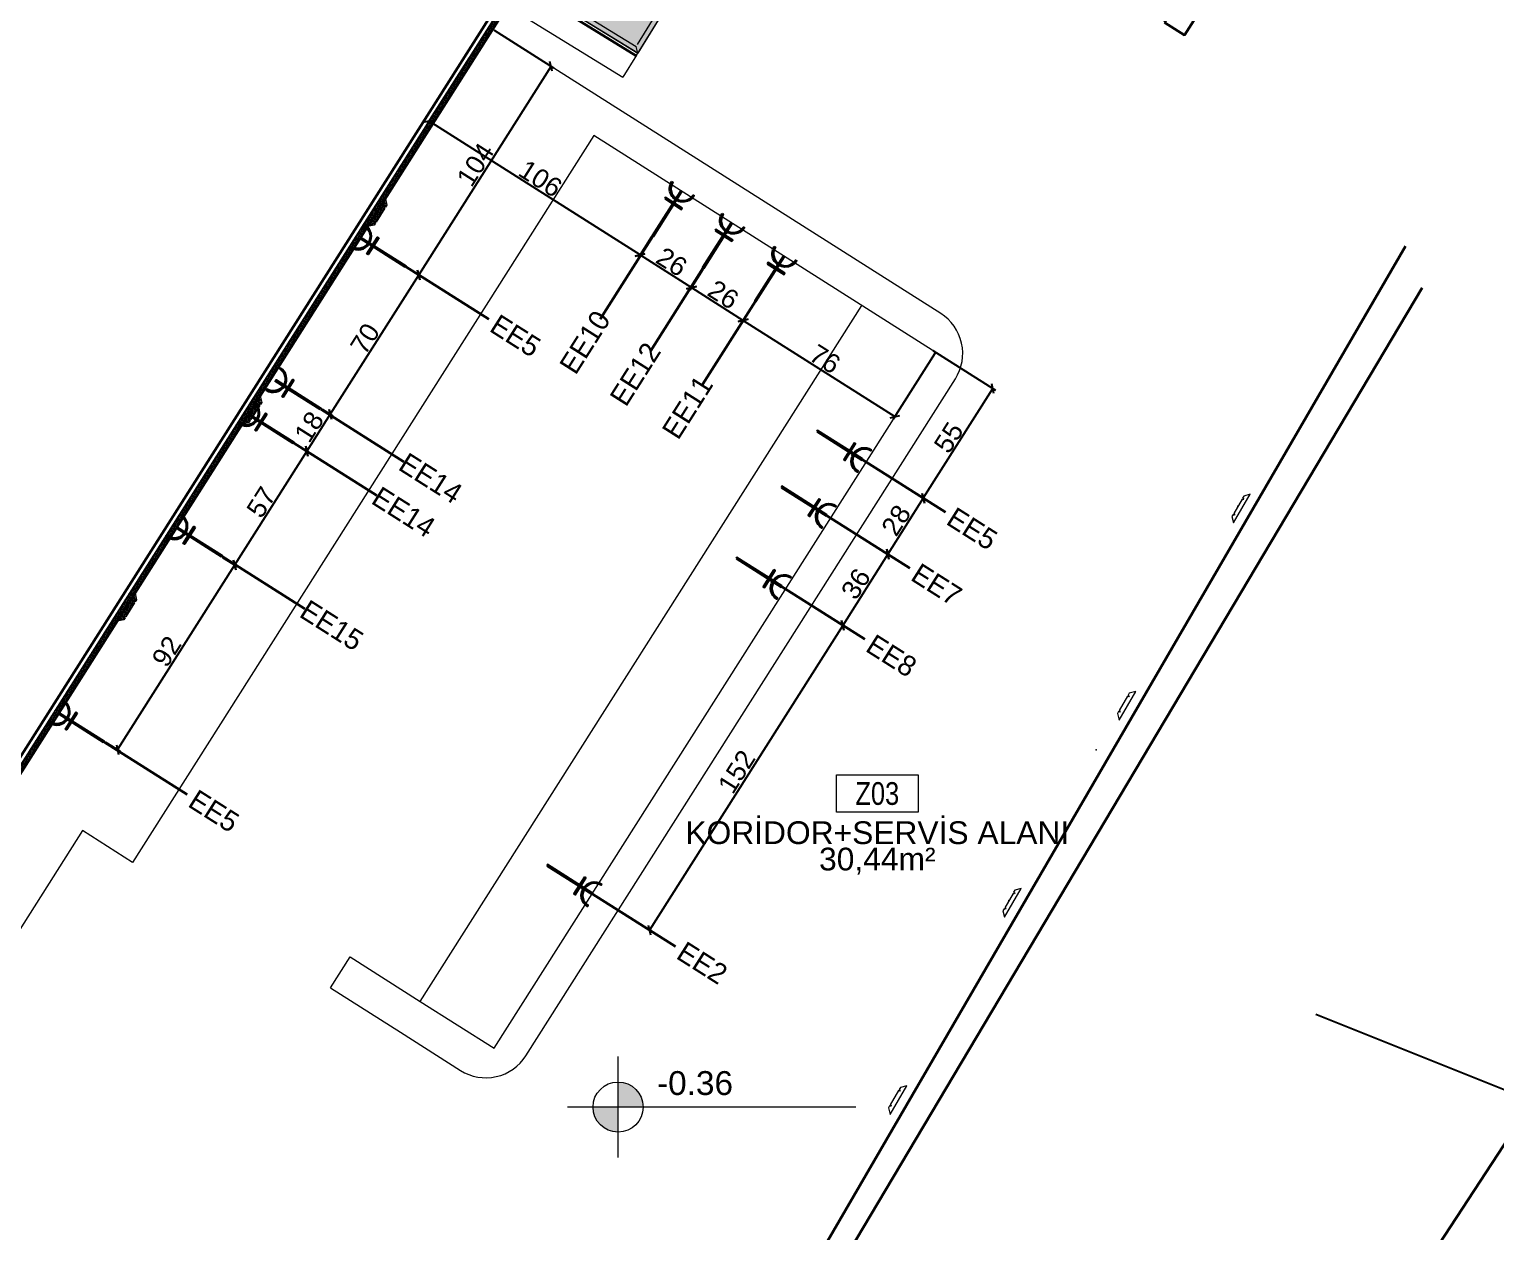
# Model space of a CAD drawing. Header units: centimetres. Extents: x 10243 to 22741, y 2279 to 4414.
# Drawn here: x 17010 to 17629, y 3503 to 4011 of the extents above; entities that cross this region are included whole.
import ezdxf
from ezdxf.enums import TextEntityAlignment as Align

# ---------------------------------------------------------------- set-up
doc = ezdxf.new("R2010")
doc.units = ezdxf.units.CM
doc.header["$MEASUREMENT"] = 0
doc.layers.add('ELEKTRİK', color=10, linetype='Continuous')
for name, color, linetype, lineweight in [('ELK', 1, 'Continuous', 35), ('xxx_Auto_Duvar_Duvar Plan Kesit', 7, 'Continuous', 30), ('xxx_Auto_Kaplama_Ahşap', 34, 'Continuous', 13), ('xxx_Auto_Kaplama_Ahşap Tarama', 16, 'Continuous', 5), ('xxx_Auto_Kaplama_Mermer', 33, 'Continuous', 13), ('xxx_Auto_Merdiven_Merdiven', 163, 'Continuous', 15), ('xxx_Auto_Olcu_Ic', 33, 'Continuous', 15), ('xxx_Auto_Yardimci_Isaret Tag Mekan', 30, 'Continuous', 9), ('xxx_Auto_Yardimci_Kot', 253, 'Continuous', 18)]:
    doc.layers.add(name, color=color, linetype=linetype, lineweight=lineweight)
doc.layers.add('xxx_Auto_Kaplama_Mermer Tarama', color=7, linetype='Continuous', lineweight=5, true_color=0x878787)
doc.layers.add('xxx_Auto_Tefris_Tefris', color=7, linetype='Continuous', lineweight=15, true_color=0x666666)
doc.styles.add('AUTOBAN', font='')
doc.styles.get("Standard").update_dxf_attribs({"font": 'arial.ttf'})
doc.styles.add('TAKSİM', font='GOTHIC.TTF', dxfattribs={"height": 20})
doc.styles.add('text1', font='arial.ttf')
doc.styles.add('text2', font='arial.ttf', dxfattribs={"width": 0.8})
doc.styles.get('AUTOBAN').set_extended_font_data('Helvetica Normal Tr')
doc.dimstyles.new('OLCU50', dxfattribs={"dimtxt": 8, "dimasz": 3, "dimexe": 1.25, "dimexo": 0.625, "dimtad": 1, "dimdec": 0, "dimtxsty": 'Standard', "dimblk": 'OBLIQUE', "dimcen": 2.5, "dimclrd": 256, "dimclre": 251, "dimclrt": 25, "dimadec": 0, "dimazin": 0, "dimtfac": 1, "dimtdec": 0, "dimtmove": 0, "dimatfit": 3, "dimldrblk": 'OBLIQUE', "dimfxl": 1, "dimarcsym": 0})

# ---------------------------------------------------------------- blocks, each defined once
blk = doc.blocks.new('mahal no')
at = {"layer": 'xxx_Auto_Yardimci_Isaret Tag Mekan'}
blk.add_lwpolyline([(49681.81652152423, 27007.28295079108), (49710.61652152429, 27007.28295079108), (49710.61652152429, 26994.08295079196), (49681.81652152423, 26994.08295079196)], close=True, dxfattribs=at)
at = {"layer": 'xxx_Auto_Yardimci_Isaret Tag Mekan', "color": 7, "style": 'text2', "width": 0.8}
blk.add_attdef('10000', text='', height=8.000000000010914, dxfattribs=at).set_placement((49696.21652152426, 27000.68295079151), align=Align.MIDDLE)
at = {"layer": 'xxx_Auto_Yardimci_Isaret Tag Mekan', "color": 7, "style": 'text1'}
for tag, p in [('MAHAL', (49696.21652152426, 26987.88295079194)), ('M²', (49696.21652152426, 26976.92295079195))]:
    blk.add_attdef(tag, text='', height=8.000000000010914, dxfattribs=at).set_placement(p, align=Align.MIDDLE)
blk = doc.blocks.new('kasa')
at = {"layer": 'xxx_Auto_Kaplama_Mermer Tarama'}
h = blk.add_hatch(dxfattribs=at)
h.set_pattern_fill('AR-CONC', color=256, scale=0.5000000000000001)
h.set_pattern_definition([(49.99999999999992, (-66709.71261507901, -23851.31623534793), (3.586300913003768, -0.3137606749129756), [0.3749999999999999, -4.124999999999999]), (355, (-66709.71261507901, -23851.31623534793), (-0.6937566680650001, 3.76096066850006), [0.3, -3.300000000000001]), (100.45144446, (-66709.41375667401, -23851.34238206793), (2.89254423363556, 3.447199954843148), [0.3187009599999996, -3.505710559999998]), (46.18419999999997, (-66709.71261507901, -23850.31623534793), (5.336206653357863, -0.8275964039653829), [0.5624999999999999, -6.187499999999999]), (96.63563548999993, (-66709.26793135401, -23850.38520188293), (4.673309728371143, 4.870593003872753), [0.4780517100000001, -5.258568799999999]), (351.1841639899999, (-66709.71261507901, -23850.31623534793), (4.673309725273866, 4.870593001349952), [0.4500000000000001, -4.950000005000001]), (20.99999999999998, (-66709.21261507901, -23850.56623534793), (2.984535260592309, -2.013094453326695), [0.3750000000000001, -4.125000000000001]), (326, (-66709.21261507901, -23850.56623534793), (1.216576659607909, 3.625750225234266), [0.3, -3.3]), (71.45144473999999, (-66708.96390380901, -23850.73399321793), (4.201111883649856, 1.61265576403177), [0.3187009500000001, -3.505710560000001]), (37.49999999999998, (-66709.71261507901, -23851.31623534793), (0.06079927658645336, 1.664469269156558), [0, -3.260000000000001, 0, -3.350000000000001, 0, -3.312500000000001]), (7.49999999999996, (-66709.71261507901, -23851.31623534793), (1.315347687210743, 1.972058559411802), [0, -1.91, 0, -3.185000000000001, 0, -1.2625]), (327.5, (-66710.82761507902, -23851.31623534793), (2.669112180862045, -0.1127743586718988), [0, -1.25, 0, -3.900000000000001, 0, -5.175000000000001]), (317.5, (-66711.32761507902, -23851.31623534793), (2.915930846711932, 0.5005249116615887), [0, -1.625, 0, -2.589999999999999, 0, -3.674999999999999])])
h.paths.add_polyline_path([(1693.584700141902, 2606.78602373589), (1629.584700114552, 2606.78602373589), (1629.584700114552, 2654.786023718675), (1693.584700141902, 2654.786023718675)])
at = {"layer": 'xxx_Auto_Kaplama_Ahşap'}
for p, q in [((1617.584516535688, 2666.786023742286, 3.953604985099351e-07), (1617.584516535688, 2606.78602374249, 3.953604985099351e-07)), ((1617.584516535688, 2666.786023742286, 6.755824101154178e-07), (1705.584883698, 2666.786023742286, 1.335869695884225e-06)), ((1705.584883698, 2666.786023742286, 1.055647784278742e-06), (1705.584883698, 2606.78602374249, 1.055647784278742e-06)), ((1628.584700126376, 2606.78602374249, -2.735630148924272e-07), (1617.584516535688, 2606.78602374249, 6.65889671305547e-09)), ((1705.584883698, 2606.78602374249, 6.669461824818893e-07), (1694.584700153726, 2606.786023742483, -2.73832744385395))]:
    blk.add_line(p, q, dxfattribs=at)
at = {"layer": 'xxx_Auto_Kaplama_Ahşap', "elevation": 1.151385869044524e-07}
blk.add_lwpolyline([(1695.08470014864, 2606.78602374249), (1695.084700148625, 2656.286023720168), (1628.084700131483, 2656.286023720171), (1628.084700131483, 2606.78602374249)], dxfattribs=at)
at = {"layer": 'xxx_Auto_Kaplama_Mermer'}
for p, q in [((1628.584700126376, 2655.786023725275, 1.127279470405386e-07), (1628.584700126376, 2606.78602374249, 1.151385869044524e-07)), ((1694.584700153726, 2655.786023725275, -2.738327448822772), (1628.584700126376, 2655.786023725275, 3.903916767047835e-07)), ((1629.584700126376, 2654.786023725275, 1.127279470405115e-07), (1629.584700126376, 2606.78602374249, 1.151385869044524e-07)), ((1693.584700153726, 2654.786023725275, -2.738327448822772), (1629.584700126376, 2654.786023725275, 3.903916767047835e-07)), ((1631.58470012639, 2652.786023725275, 1.127279470405115e-07), (1631.584700126376, 2608.78602374249, 1.151385869044524e-07)), ((1691.584700153726, 2652.786023725275, -2.73832744626459), (1631.58470012639, 2652.786023725275, 3.929498586459942e-07)), ((1691.584700153726, 2652.786023725275, -2.738327726486502), (1694.584700153726, 2655.786023725275, -2.738327448822772)), ((1691.584700153726, 2652.786023725275, -2.738327726486502), (1691.584700153726, 2608.78602374249, -2.738327724075861)), ((1693.584700153726, 2654.786023725275, -2.738327726486501), (1693.584700153726, 2606.78602374249, -2.738327724075861)), ((1694.584700153726, 2655.786023725275, -2.73832744626459), (1694.584700153726, 2606.78602374249, -2.73832744385395)), ((1629.584700126376, 2606.78602374249, 1.151385869045066e-07), (1631.584700126376, 2608.78602374249, 1.151385869045066e-07)), ((1693.584700153726, 2606.78602374249, -2.738327724075861), (1691.584700153726, 2608.78602374249, -2.738327724075861)), ((1692.584700153726, 2606.78602374249, -2.738328112777463), (1630.584700126376, 2606.78602374249, -2.735630148924272e-07))]:
    blk.add_line(p, q, dxfattribs=at)
for points, elevation in [([(1631.58470012639, 2652.786023725275), (1629.584700126376, 2654.786023725275), (1628.584700126376, 2655.786023725275)], 3.905392187820804e-07), ([(1628.584700126376, 2606.78602374249), (1629.584700126376, 2606.78602374249)], 1.151385869044524e-07), ([(1694.584700153726, 2606.786023742483), (1693.584700153726, 2606.78602374249)], -2.738327452490177)]:
    blk.add_lwpolyline(points, dxfattribs=dict(at, elevation=elevation))
at = {"layer": 'xxx_Auto_Kaplama_Mermer Tarama'}
blk.add_line((1632.584700126376, 2608.78602374249, 1.151385869045066e-07), (1690.584700153726, 2608.78602374249, -2.738327724075861), dxfattribs=at)
at = {"layer": 'xxx_Auto_Kaplama_Mermer Tarama', "elevation": -2.738328232884872}
blk.add_lwpolyline([(1693.584700153726, 2606.78602374249), (1629.584700126376, 2606.78602374249), (1629.584700126376, 2654.786023725275), (1693.584700153726, 2654.786023725275)], close=True, dxfattribs=at)
blk = doc.blocks.new('merdiven')
at = {"layer": 'xxx_Auto_Merdiven_Merdiven', "lineweight": 30}
for points in [[(140082.1367711524, -309912.4888057847), (140765.6477837246, -308835.0900910523), (142699.3430339365, -310061.8429917246), (141522.7830086539, -311916.4206586952)], [(140145.0470872005, -309999.9967469598), (140796.5186286827, -308973.1009273354), (142561.3321976534, -310092.7138366826), (141459.8726926058, -311828.91271752)], [(140266.1756716236, -309809.0652494796), (141059.9195734572, -310312.6232087074)], [(141522.7830086539, -311916.4206586952), (140082.1367711524, -309912.4888057847)], [(139051.4079225232, -311537.1969909118), (140053.2693677202, -309957.991662042)], [(141493.9156052218, -311961.9235149525), (140053.2693677202, -309957.991662042)], [(139135.8487631438, -311590.7669865743), (140116.1796837684, -310045.4996032172)], [(140229.3951237421, -310117.3244522329), (140909.9235856021, -310549.0575624451)], [(139966.1836959133, -310281.9339569549), (140554.4548855701, -310655.1382600706)], [(140736.4040580526, -310822.571394006), (141086.7045712884, -310270.402788397)], [(141086.7045712885, -310270.4027883972), (141264.0303365917, -310382.8997792884)], [(140799.3143741007, -310910.0793351811), (141171.145411909, -310323.9727840596)], [(140805.6054057055, -310918.8301292986), (141179.5894959711, -310329.3297836259)], [(140868.5157217536, -311006.3380704738), (141264.0303365918, -310382.8997792884)], [(141237.2453387605, -310425.1201995988), (142030.9892405943, -310928.6781588267)], [(139816.1877080581, -310518.3683106926), (140609.9316098919, -311021.9262699205)], [(141087.2493509054, -310661.5545533365), (141880.9932527391, -311165.1125125644)], [(140667.6703255439, -310726.9631090862), (140759.927597747, -310785.4919161828)], [(139666.191720203, -310754.8026644303), (140459.9356220367, -311258.3606236582)], [(139929.5926649775, -312094.3249458022), (140707.5366546205, -310868.0742502635)], [(140937.2533630503, -310897.9889070742), (141730.997264884, -311401.5468663021)], [(140014.0335055981, -312147.8949414648), (140770.4469706686, -310955.5821914386)], [(140022.4775896602, -312153.251941031), (140776.7380022734, -310964.3329855561)], [(139516.1957323479, -310991.237018168), (140309.9396341816, -311494.7949773959)], [(140106.9184302808, -312206.8219366935), (140839.6483183216, -311051.8409267312)], [(140787.2573751951, -311134.4232608119), (140992.730087372, -311264.776916924)], [(139366.1997444928, -311227.6713719057), (140159.9436463265, -311731.2293311335)], [(141105.9455273458, -311336.6017659396), (141581.0012770288, -311637.9812200398)], [(140637.26138734, -311370.8576145496), (141431.0052891737, -311874.4155737774)], [(139216.2037566376, -311464.1057256433), (140009.9476584714, -311967.6636848712)], [(139135.8487631438, -311590.7669865743), (139051.4079225232, -311537.1969909118)], [(140487.2653994849, -311607.2919682872), (141281.0093013186, -312110.8499275151)], [(140337.2694116298, -311843.7263220249), (141131.0133134635, -312347.2842812528)], [(141431.0052891737, -311874.4155737774), (140900.6623321145, -312710.3798959214)], [(141493.9156052218, -311961.9235149525), (140985.1031727351, -312763.9498915839), (140900.6623321145, -312710.3798959215)], [(140187.2734237746, -312080.1606757626), (140981.0173256083, -312583.7186349905)], [(140014.0335055981, -312147.8949414648), (139929.5926649775, -312094.3249458022)], [(140022.4775896602, -312153.251941031), (140106.9184302808, -312206.8219366935)]]:
    blk.add_lwpolyline(points, dxfattribs=at)
at = {"layer": 'xxx_Auto_Merdiven_Merdiven'}
for points in [[(140266.1756716236, -309809.0652494796), (140796.5186286828, -308973.1009273355)], [(139613.0757075545, -311715.8847052573), (140928.21910107, -309642.8620680214)], [(140928.21910107, -309642.8620680214), (141899.2887682069, -310258.9170181407)], [(140683.1366162007, -312175.9026136756), (141899.2887682069, -310258.9170181407)], [(139644.9028613007, -311489.5507976807), (139533.3872410977, -311665.3296566449)], [(139804.2797942144, -311590.6608949054), (139692.7641740113, -311766.4397538697)], [(140583.378523209, -312332.1148187758), (140527.5639307994, -312077.2059637973), (140682.6690665799, -312175.6059961742)], [(140583.378523209, -312332.1148187758), (140837.7742023604, -312274.0060285511), (140682.6690665799, -312175.6059961742)]]:
    blk.add_lwpolyline(points, dxfattribs=at)
at = {"layer": 'xxx_Auto_Merdiven_Merdiven', "char_height": 80, "width": 246.8544736152035, "attachment_point": 1, "rotation": 325.9365396626842, "style": 'AUTOBAN'}
for s, insert in [('8', (140439.6446283304, -309677.6237712554)), ('7', (140289.6486404752, -309914.0581249931)), ('6', (140139.6526526202, -310150.4924787308)), ('5', (139989.656664765, -310386.9268324685)), ('4', (139839.6606769099, -310623.3611862062)), ('3', (139689.6646890547, -310859.7955399439)), ('9', (141842.4512320103, -310888.7520619611)), ('2', (139539.6687011996, -311096.2298936815)), ('10', (141692.4552441552, -311125.1864156988)), ('1', (139389.6727133445, -311332.6642474192)), ('11', (141542.4592563001, -311361.6207694365)), ('12', (141392.463268445, -311598.0551231742)), ('13', (141242.4672805899, -311834.4894769119)), ('14', (141092.4712927347, -312070.9238306496)), ('15', (140942.4753048796, -312307.3581843873)), ('16', (140792.4793170245, -312543.792538125))]:
    blk.add_mtext(s, dxfattribs=dict(at, insert=insert))
blk = doc.blocks.new('çıta')
at = {"layer": 'xxx_Auto_Kaplama_Ahşap'}
blk.add_lwpolyline([(2452.114248483109, 1964.117174219278), (2466.114236606909, 1964.117174219278), (2464.114170064704, 1962.117181075111), (2463.11417349262, 1962.117181075111), (2463.114173492619, 1962.617179361153), (2462.614248604617, 1962.617179361153), (2462.614248604616, 1962.117181075111), (2455.614272600031, 1962.117181075111), (2455.614272600031, 1962.617179361153), (2455.114302853894, 1962.617225208438), (2455.114302853894, 1962.117181075111), (2454.11430628181, 1962.117181075111), (2452.114248483109, 1964.117174219278)], dxfattribs=at)
blk = doc.blocks.new('A$C50025146')
at = {"layer": 'ELEKTRİK'}
for points in [[(16.0258407970905, 9.846670621633166), (16.5885051934838, 9.846670621633166), (16.5885051934838, 1.406704675742731), (16.0258407970905, 1.406704675742731)], [(6.940050297998823e-05, 5.345355450490388), (6.940050297998823e-05, 5.908019846885509), (22.50664525620232, 5.908019846885509), (22.50664525620232, 5.345355450490388)]]:
    blk.add_hatch(color=256, dxfattribs=at).paths.add_polyline_path(points)
h = blk.add_hatch(color=256, dxfattribs=at)
edge = h.paths.add_edge_path()
edge.add_line((23.70435837441619, 11.25333161261187), (23.70435837441619, 10.69066721622039))
edge.add_ellipse((23.70435837441619, 5.626687648689767), major_axis=(3.580774291992597, -3.580774291992606), ratio=0.9999999999999413, start_angle=134.9999999999983, end_angle=314.9999999999983)
edge.add_line((23.70435837441619, 0.5627080811555061), (23.70435837441619, 4.368476402305532e-05))
edge.add_ellipse((23.70435837441619, 5.626687648689767), major_axis=(3.978638102213783, 3.978638102213774), ratio=0.9999999999999128, start_angle=45.0000000000025, end_angle=225.0000000000025, ccw=False)
for points, elevation in [([(16.0258407970905, 1.406704675742731), (16.0258407970905, 9.846670621633166), (16.5885051934838, 9.846670621633166), (16.5885051934838, 1.406704675742731)], 4.791194770819646e-08), ([(6.940050297998823e-05, 5.908019846885509), (22.50664525620232, 5.908019846885509), (22.50664525620232, 5.345355450490388), (6.940050297998823e-05, 5.345355450490388)], 4.794507297291503e-08)]:
    blk.add_lwpolyline(points, close=True, dxfattribs=dict(at, elevation=elevation))
at = {"layer": 'ELEKTRİK', "elevation": 4.798666618537076e-08}
blk.add_lwpolyline([(23.70435837441437, 4.368476402305532e-05), (23.70435837441619, 0.5627080811555061, -0.9999999999999944), (23.70435837441619, 10.69066721622039), (23.70435837441619, 11.25333161261187, 0.9999999999999944)], format="xyb", close=True, dxfattribs=at)
blk = doc.blocks.new('_Oblique')
at = {"color": 0, "linetype": 'ByBlock', "lineweight": -2}
blk.add_line((-0.5, -0.5), (0.5, 0.5), dxfattribs=at)
blk = doc.blocks.new('*D94')
at = {"color": 251, "lineweight": -2, "transparency": 16777216}
for p, q in [((17206.21132295917, 4010.542801483246), (17231.32835754721, 3994.608592585461)), ((17150.32006606014, 3922.441619823886), (17175.43710064817, 3906.507410926101))]:
    blk.add_line(p, q, dxfattribs=at)
at = {"lineweight": -2, "transparency": 16777216}
blk.add_line((17230.27284221287, 3995.278209923179), (17174.38158531383, 3907.177028263819), dxfattribs=at)
at = {"layer": 'Defpoints', "color": 0, "transparency": 16777216}
for p in [(17205.683565292, 4010.877610152105), (17149.79230839297, 3922.776428492745), (17174.38158531383, 3907.177028263819)]:
    blk.add_point(p, dxfattribs=at)
at = {"lineweight": -2, "transparency": 16777216, "xscale": 3, "yscale": 3, "zscale": 3}
for p, rotation in [((17230.27284221287, 3995.278209923179), 57.60901977739024), ((17174.38158531383, 3907.177028263819), 237.6090197773902)]:
    blk.add_blockref('_Oblique', p, dxfattribs=dict(at, rotation=rotation))
at = {"color": 25, "transparency": 16777216, "insert": (17198.350383342, 3953.750514320751), "char_height": 8, "attachment_point": 5, "rotation": 57.6090197773902}
blk.add_mtext('104', dxfattribs=at)
blk = doc.blocks.new('*D95')
at = {"color": 251, "lineweight": -2, "transparency": 16777216}
for p, q in [((17150.32006606014, 3922.441619823884), (17175.43710064817, 3906.507410926109)), ((17133.66317723161, 3850.440605749509), (17138.08770290997, 3847.633693325774))]:
    blk.add_line(p, q, dxfattribs=at)
at = {"lineweight": -2, "transparency": 16777216}
blk.add_line((17174.38158531383, 3907.177028263825), (17137.03218757563, 3848.303310663491), dxfattribs=at)
at = {"layer": 'Defpoints', "color": 0, "transparency": 16777216}
for p in [(17149.79230839297, 3922.776428492743), (17133.13541956445, 3850.775414418367), (17137.03218757563, 3848.303310663491)]:
    blk.add_point(p, dxfattribs=at)
at = {"lineweight": -2, "transparency": 16777216, "xscale": 3, "yscale": 3, "zscale": 3}
for p, rotation in [((17174.38158531383, 3907.177028263825), 57.60901977739584), ((17137.03218757563, 3848.303310663491), 237.6090197773958)]:
    blk.add_blockref('_Oblique', p, dxfattribs=dict(at, rotation=rotation))
at = {"color": 25, "transparency": 16777216, "insert": (17151.73005602338, 3880.263064690909), "char_height": 8, "attachment_point": 5, "rotation": 57.60901977739582}
blk.add_mtext('70', dxfattribs=at)
blk = doc.blocks.new('*D96')
at = {"lineweight": -2, "transparency": 16777216}
blk.add_line((17137.03218757563, 3848.303310663487), (17127.15231944068, 3832.729711041266), dxfattribs=at)
at = {"color": 251, "lineweight": -2, "transparency": 16777216}
for p, q in [((17133.66317723161, 3850.440605749507), (17138.08770290997, 3847.63369332577)), ((17122.09562893784, 3835.93766787714), (17128.20783477502, 3832.060093703549))]:
    blk.add_line(p, q, dxfattribs=at)
at = {"layer": 'Defpoints', "color": 0, "transparency": 16777216}
for p in [(17133.13541956444, 3850.775414418365), (17121.56787127067, 3836.272476545998), (17127.15231944068, 3832.729711041266)]:
    blk.add_point(p, dxfattribs=at)
at = {"lineweight": -2, "transparency": 16777216, "xscale": 3, "yscale": 3, "zscale": 3}
for p, rotation in [((17137.03218757563, 3848.303310663487), 57.60901977739584), ((17127.15231944068, 3832.729711041266), 237.6090197773958)]:
    blk.add_blockref('_Oblique', p, dxfattribs=dict(at, rotation=rotation))
at = {"color": 25, "transparency": 16777216, "insert": (17128.11542308681, 3843.039406079629), "char_height": 8, "attachment_point": 5, "rotation": 57.60901977739582}
blk.add_mtext('18', dxfattribs=at)
blk = doc.blocks.new('*D97')
at = {"color": 251, "lineweight": -2, "transparency": 16777216}
for p, q in [((17122.09562893784, 3835.937667877141), (17128.20783477501, 3832.060093703556)), ((17091.58386161015, 3787.842085604423), (17097.69606915964, 3783.964510344542))]:
    blk.add_line(p, q, dxfattribs=at)
at = {"lineweight": -2, "transparency": 16777216}
blk.add_line((17127.15231944067, 3832.729711041274), (17096.6405538253, 3784.63412768226), dxfattribs=at)
at = {"layer": 'Defpoints', "color": 0, "transparency": 16777216}
for p in [(17121.56787127067, 3836.272476546), (17091.05610394298, 3788.176894273282), (17096.6405538253, 3784.63412768226)]:
    blk.add_point(p, dxfattribs=at)
at = {"lineweight": -2, "transparency": 16777216, "xscale": 3, "yscale": 3, "zscale": 3}
for p, rotation in [((17127.15231944067, 3832.729711041274), 57.60901977739584), ((17096.6405538253, 3784.63412768226), 237.6090197773958)]:
    blk.add_blockref('_Oblique', p, dxfattribs=dict(at, rotation=rotation))
at = {"color": 25, "transparency": 16777216, "insert": (17107.93343015053, 3811.196044703013), "char_height": 8, "attachment_point": 5, "rotation": 57.60901977739582}
blk.add_mtext('57', dxfattribs=at)
blk = doc.blocks.new('*D98')
at = {"lineweight": -2, "transparency": 16777216}
blk.add_line((17096.64055382529, 3784.634127682265), (17047.19393942054, 3706.691612165317), dxfattribs=at)
at = {"color": 251, "lineweight": -2, "transparency": 16777216}
for p, q in [((17091.58386161015, 3787.842085604423), (17097.69606915964, 3783.964510344547)), ((17042.13452387477, 3709.901297764321), (17048.24945475488, 3706.021994827599))]:
    blk.add_line(p, q, dxfattribs=at)
at = {"layer": 'Defpoints', "color": 0, "transparency": 16777216}
for p in [(17091.05610394298, 3788.176894273282), (17041.6067662076, 3710.23610643318), (17047.19393942054, 3706.691612165317)]:
    blk.add_point(p, dxfattribs=at)
at = {"lineweight": -2, "transparency": 16777216, "xscale": 3, "yscale": 3, "zscale": 3}
for p, rotation in [((17096.64055382529, 3784.634127682265), 57.60901977739584), ((17047.19393942054, 3706.691612165317), 237.6090197773958)]:
    blk.add_blockref('_Oblique', p, dxfattribs=dict(at, rotation=rotation))
at = {"color": 25, "transparency": 16777216, "insert": (17067.94041620157, 3748.185765151042), "char_height": 8, "attachment_point": 5, "rotation": 57.60901977739582}
blk.add_mtext('92', dxfattribs=at)
blk = doc.blocks.new('*D99')
at = {"color": 251, "lineweight": -2, "transparency": 16777216}
for p, q in [((17195.62384166422, 3998.755621664207), (17178.06594718752, 3971.07961216975)), ((17284.73969785477, 3942.219768852492), (17267.18180337807, 3914.543759358035))]:
    blk.add_line(p, q, dxfattribs=at)
at = {"lineweight": -2, "transparency": 16777216}
blk.add_line((17267.85142821454, 3915.599269935143), (17178.73557202399, 3972.135122746858), dxfattribs=at)
at = {"layer": 'Defpoints', "color": 0, "transparency": 16777216}
for p in [(17195.95865408245, 3999.28337695276), (17178.73557202399, 3972.135122746858), (17285.074510273, 3942.747524141045)]:
    blk.add_point(p, dxfattribs=at)
at = {"lineweight": -2, "transparency": 16777216, "xscale": 3, "yscale": 3, "zscale": 3}
for p, rotation in [((17178.73557202399, 3972.135122746858), 147.6086127270873), ((17267.85142821454, 3915.599269935143), 327.6086127270872)]:
    blk.add_blockref('_Oblique', p, dxfattribs=dict(at, rotation=rotation))
at = {"color": 25, "transparency": 16777216, "insert": (17225.81642359932, 3947.844008838671), "char_height": 8, "attachment_point": 5, "rotation": 327.60861272708723}
blk.add_mtext('106', dxfattribs=at)
blk = doc.blocks.new('*D100')
at = {"color": 251, "lineweight": -2, "transparency": 16777216}
for p, q in [((17272.68292614506, 3923.215027005038), (17267.18180140986, 3914.543760606685)), ((17294.42060486793, 3909.424708992643), (17288.91936740591, 3900.753264906229))]:
    blk.add_line(p, q, dxfattribs=at)
at = {"lineweight": -2, "transparency": 16777216}
blk.add_line((17267.85142624633, 3915.599271183793), (17289.58899224238, 3901.808775483336), dxfattribs=at)
at = {"layer": 'Defpoints', "color": 0, "transparency": 16777216}
for p in [(17273.0177385633, 3923.742782293591), (17294.75541728616, 3909.952464281196), (17289.58899224238, 3901.808775483336)]:
    blk.add_point(p, dxfattribs=at)
at = {"lineweight": -2, "transparency": 16777216, "xscale": 3, "yscale": 3, "zscale": 3}
for p, rotation in [((17267.85142624633, 3915.599271183793), 147.6086127270814), ((17289.58899224238, 3901.808775483336), 327.6086127270814)]:
    blk.add_blockref('_Oblique', p, dxfattribs=dict(at, rotation=rotation))
at = {"color": 25, "transparency": 16777216, "insert": (17281.24313272441, 3912.680835831236), "char_height": 8, "attachment_point": 5, "rotation": 327.6086127270814}
blk.add_mtext('26', dxfattribs=at)
blk = doc.blocks.new('*D101')
at = {"color": 251, "lineweight": -2, "transparency": 16777216}
for p, q in [((17294.42060486793, 3909.424708992643), (17288.91936740591, 3900.753264906229)), ((17316.23099550733, 3895.588271236522), (17310.72964110666, 3886.916642823035))]:
    blk.add_line(p, q, dxfattribs=at)
at = {"lineweight": -2, "transparency": 16777216}
blk.add_line((17289.58899224238, 3901.808775483336), (17311.39926594313, 3887.972153400142), dxfattribs=at)
at = {"layer": 'Defpoints', "color": 0, "transparency": 16777216}
for p in [(17294.75541728616, 3909.952464281196), (17316.56580792556, 3896.116026525075), (17311.39926594313, 3887.972153400142)]:
    blk.add_point(p, dxfattribs=at)
at = {"lineweight": -2, "transparency": 16777216, "xscale": 3, "yscale": 3, "zscale": 3}
for p, rotation in [((17289.58899224238, 3901.808775483336), 147.6086127270814), ((17311.39926594313, 3887.972153400142), 327.6086127270814)]:
    blk.add_blockref('_Oblique', p, dxfattribs=dict(at, rotation=rotation))
at = {"color": 25, "transparency": 16777216, "insert": (17303.01705257281, 3898.867276939409), "char_height": 8, "attachment_point": 5, "rotation": 327.6086127270814}
blk.add_mtext('26', dxfattribs=at)
blk = doc.blocks.new('*D102')
at = {"color": 251, "lineweight": -2, "transparency": 16777216}
for p, q in [((17316.23099550733, 3895.588271236522), (17310.72964110667, 3886.916642823044)), ((17392.36962507932, 3873.939691786397), (17374.81116110303, 3846.262784605941))]:
    blk.add_line(p, q, dxfattribs=at)
at = {"lineweight": -2, "transparency": 16777216}
blk.add_line((17311.39926594314, 3887.972153400149), (17375.4807859395, 3847.318295183047), dxfattribs=at)
at = {"layer": 'Defpoints', "color": 0, "transparency": 16777216}
for p in [(17316.56580792556, 3896.116026525075), (17392.70443749756, 3874.46744707495), (17375.4807859395, 3847.318295183047)]:
    blk.add_point(p, dxfattribs=at)
at = {"lineweight": -2, "transparency": 16777216, "xscale": 3, "yscale": 3, "zscale": 3}
for p, rotation in [((17311.39926594314, 3887.972153400149), 147.6086127270814), ((17375.4807859395, 3847.318295183047), 327.6086127270814)]:
    blk.add_blockref('_Oblique', p, dxfattribs=dict(at, rotation=rotation))
at = {"color": 25, "transparency": 16777216, "insert": (17345.96294942137, 3871.622036789269), "char_height": 8, "attachment_point": 5, "rotation": 327.6086127270814}
blk.add_mtext('76', dxfattribs=at)
blk = doc.blocks.new('*D103')
at = {"color": 251, "lineweight": -2, "transparency": 16777216}
for p, q in [((17391.54297783173, 3875.204273292917), (17417.91546068299, 3858.473656320619)), ((17362.16686302262, 3828.898683647135), (17388.53934587388, 3812.168066674838))]:
    blk.add_line(p, q, dxfattribs=at)
at = {"lineweight": -2, "transparency": 16777216}
blk.add_line((17387.48382969927, 3812.83768268805), (17416.85994450839, 3859.143272333831), dxfattribs=at)
at = {"layer": 'Defpoints', "color": 0, "transparency": 16777216}
for p in [(17391.01521974443, 3875.539081299522), (17416.85994450839, 3859.143272333831), (17361.63910493532, 3829.23349165374)]:
    blk.add_point(p, dxfattribs=at)
at = {"lineweight": -2, "transparency": 16777216, "xscale": 3, "yscale": 3, "zscale": 3}
for p, rotation in [((17416.85994450839, 3859.143272333831), 57.60909167454366), ((17387.48382969927, 3812.83768268805), 237.6090916745437)]:
    blk.add_blockref('_Oblique', p, dxfattribs=dict(at, rotation=rotation))
at = {"color": 25, "transparency": 16777216, "insert": (17398.20887746655, 3838.504597879238), "char_height": 8, "attachment_point": 5, "rotation": 57.60909167454366}
blk.add_mtext('55', dxfattribs=at)
blk = doc.blocks.new('*D104')
at = {"color": 251, "lineweight": -2, "transparency": 16777216}
for p, q in [((17362.16686302262, 3828.898683647137), (17388.53934587388, 3812.168066674837)), ((17347.17937483218, 3805.274337855424), (17373.55205761199, 3788.543594049107))]:
    blk.add_line(p, q, dxfattribs=at)
at = {"lineweight": -2, "transparency": 16777216}
blk.add_line((17387.48382969928, 3812.837682688049), (17372.49654143739, 3789.213210062319), dxfattribs=at)
at = {"layer": 'Defpoints', "color": 0, "transparency": 16777216}
for p in [(17361.63910493532, 3829.233491653742), (17346.65161674488, 3805.609145862029), (17372.49654143739, 3789.213210062319)]:
    blk.add_point(p, dxfattribs=at)
at = {"lineweight": -2, "transparency": 16777216, "xscale": 3, "yscale": 3, "zscale": 3}
for p, rotation in [((17387.48382969928, 3812.837682688049), 57.60909167454398), ((17372.49654143739, 3789.213210062319), 237.609091674544)]:
    blk.add_blockref('_Oblique', p, dxfattribs=dict(at, rotation=rotation))
at = {"color": 25, "transparency": 16777216, "insert": (17376.01335198115, 3803.548336612137), "char_height": 8, "attachment_point": 5, "rotation": 57.60909167454397}
blk.add_mtext('28', dxfattribs=at)
blk = doc.blocks.new('*D105')
at = {"color": 251, "lineweight": -2, "transparency": 16777216}
for p, q in [((17347.17937483218, 3805.274337855424), (17373.55205761199, 3788.543594049112)), ((17329.81868466751, 3774.175748978302), (17354.50279568266, 3758.516229583585))]:
    blk.add_line(p, q, dxfattribs=at)
at = {"lineweight": -2, "transparency": 16777216}
blk.add_line((17372.49654143738, 3789.213210062323), (17353.44727950806, 3759.185845596797), dxfattribs=at)
at = {"layer": 'Defpoints', "color": 0, "transparency": 16777216}
for p in [(17346.65161674488, 3805.609145862029), (17329.29092658021, 3774.510556984907), (17353.44727950806, 3759.185845596797)]:
    blk.add_point(p, dxfattribs=at)
at = {"lineweight": -2, "transparency": 16777216, "xscale": 3, "yscale": 3, "zscale": 3}
for p, rotation in [((17372.49654143738, 3789.213210062323), 57.60909167454398), ((17353.44727950806, 3759.185845596797), 237.609091674544)]:
    blk.add_blockref('_Oblique', p, dxfattribs=dict(at, rotation=rotation))
at = {"color": 25, "transparency": 16777216, "insert": (17358.99277289389, 3776.723879711289), "char_height": 8, "attachment_point": 5, "rotation": 57.60909167454397}
blk.add_mtext('36', dxfattribs=at)
blk = doc.blocks.new('*D106')
at = {"color": 251, "lineweight": -2, "transparency": 16777216}
for p, q in [((17329.81868466751, 3774.175748978302), (17354.50279568265, 3758.516229583589)), ((17249.19349100799, 3644.852788355502), (17272.867326575, 3629.834184404912))]:
    blk.add_line(p, q, dxfattribs=at)
at = {"lineweight": -2, "transparency": 16777216}
blk.add_line((17353.44727950805, 3759.1858455968), (17271.8118104004, 3630.503800418123), dxfattribs=at)
at = {"layer": 'Defpoints', "color": 0, "transparency": 16777216}
for p in [(17329.29092658021, 3774.510556984907), (17248.66573292069, 3645.187596362108), (17271.8118104004, 3630.503800418123)]:
    blk.add_point(p, dxfattribs=at)
at = {"lineweight": -2, "transparency": 16777216, "xscale": 3, "yscale": 3, "zscale": 3}
for p, rotation in [((17353.44727950805, 3759.1858455968), 57.60909167454398), ((17271.8118104004, 3630.503800418123), 237.609091674544)]:
    blk.add_blockref('_Oblique', p, dxfattribs=dict(at, rotation=rotation))
at = {"color": 25, "transparency": 16777216, "insert": (17308.65271136705, 3697.367713244415), "char_height": 8, "attachment_point": 5, "rotation": 57.60909167454397}
blk.add_mtext('152', dxfattribs=at)

msp = doc.modelspace()

# ---------------------------------------------------------------- hatches: boundary and pattern name
at = {"layer": 'xxx_Auto_Kaplama_Ahşap Tarama', "ltscale": 5}
h = msp.add_hatch(dxfattribs=at)
h.set_pattern_fill('ANSI37', color=256, scale=5, angle=327.609091674202)
h.set_pattern_definition([(12.60909167420202, (22996.515443009, -4893.412651343863), (-0.136436310486954, 0.6099263342246402), []), (102.609091674202, (22996.515443009, -4893.412651343863), (-0.6099263342246402, -0.136436310486954), [])])
h.paths.add_polyline_path([(16886.84073018477, 3512.029588746383), (17263.56206745138, 4105.855687514128), (17266.3303301015, 4106.474881352974), (16888.53375629638, 3510.955538511612)])
at = {"layer": 'xxx_Auto_Kaplama_Ahşap Tarama', "linetype": 'Continuous'}
h = msp.add_hatch(dxfattribs=at)
h.set_pattern_fill('ANSI37', color=256, scale=0.2, angle=-32.39090832579797)
h.set_pattern_definition([(12.60909167420202, (16901.08219643836, -14754.5669355815), (-0.1386192914547454, 0.6196851555722344), []), (102.6090916742019, (16901.08219643836, -14754.5669355815), (-0.6196851555722344, -0.1386192914547454), [])])
h.paths.add_polyline_path([(17160.32267596297, 3939.378082526432), (17160.94007120537, 3936.617860956575), (17160.40436462351, 3935.773456753513), (17159.98216252197, 3936.041310044447), (17159.71431797118, 3935.61912171952), (17160.13668603066, 3935.351675246035), (17156.39165632489, 3929.437292046704), (17155.96451511659, 3929.708259264296), (17155.69669312333, 3929.286076053976), (17156.11890396137, 3929.018236534398), (17155.58322492222, 3928.173814858324), (17152.82302349178, 3927.556329584467)])
h = msp.add_hatch(dxfattribs=at)
h.set_pattern_fill('ANSI37', color=256, scale=0.2, angle=-32.39090832579797)
h.set_pattern_definition([(12.60909167420202, (16848.22518659789, -14837.88699278497), (-0.1386192914547454, 0.6196851555722344), []), (102.6090916742019, (16848.22518659789, -14837.88699278497), (-0.6196851555722344, -0.1386192914547454), [])])
h.paths.add_polyline_path([(17107.4656661225, 3856.058025322963), (17108.08306136491, 3853.297803753107), (17107.54735478304, 3852.453399550041), (17107.1251526815, 3852.721252840979), (17106.85730813071, 3852.299064516056), (17107.27967619019, 3852.031618042566), (17103.53464648442, 3846.117234843236), (17103.10750527612, 3846.388202060828), (17102.83968328286, 3845.966018850507), (17103.2618941209, 3845.698179330931), (17102.72621508176, 3844.853757654858), (17099.96601365132, 3844.236272380996)])
h = msp.add_hatch(dxfattribs=at)
h.set_pattern_fill('ANSI37', color=256, scale=0.2, angle=-32.39090832579797)
h.set_pattern_definition([(12.60909167420202, (16795.36509135243, -14921.20584619273), (-0.1386192914547454, 0.6196851555722344), []), (102.6090916742019, (16795.36509135243, -14921.20584619273), (-0.6196851555722344, -0.1386192914547454), [])])
h.paths.add_polyline_path([(17054.60557087704, 3772.739171915205), (17055.22296611945, 3769.978950345349), (17054.68725953758, 3769.134546142285), (17054.26505743604, 3769.402399433221), (17053.99721288525, 3768.980211108296), (17054.41958094473, 3768.71276463481), (17050.67455123896, 3762.798381435478), (17050.24741003066, 3763.069348653072), (17049.9795880374, 3762.647165442751), (17050.40179887544, 3762.379325923174), (17049.8661198363, 3761.5349042471), (17047.10591840586, 3760.917418973241)])
at = {"layer": 'xxx_Auto_Yardimci_Kot'}
h = msp.add_hatch(color=256, dxfattribs=at)
h.dxf.hatch_style = 1
h.paths.add_polyline_path([(17258.55612105268, 3566.317123340022), (17258.55612105268, 3555.750312324221), (17269.12293206849, 3555.75031232422, 0.414213562373095)])
h.paths.add_polyline_path([(17258.55612105268, 3555.750312324221), (17247.98931003688, 3555.750312324221, 0.414213562373095), (17258.55612105268, 3545.183501308421)])

# ---------------------------------------------------------------- linework, layer by layer
msp.add_line((17553.23616369388, 3594.96073234424), (18245.34976560949, 3318.314046694333))
at = {"layer": 'ELK', "color": 1}
for p, q in [((17250.95607830843, 3888.442455425211), (17273.2552978364, 3923.592072647218)), ((17203.94666746244, 3888.420437255098), (17168.79705024044, 3910.719656783058)), ((17272.2186384851, 3874.953556705561), (17294.51785801307, 3910.103173927568)), ((17294.2665883976, 3860.966409303068), (17316.56580792556, 3896.116026525075)), ((17168.13432714007, 3828.238635617311), (17132.98470991807, 3850.537855145271)), ((17156.71748849268, 3813.97325701804), (17121.56787127067, 3836.272476546001)), ((17396.78872215733, 3806.934272125781), (17361.63910493532, 3829.233491653741)), ((17381.80123396689, 3783.309926334069), (17346.65161674488, 3805.609145862029)), ((17126.35643081136, 3766.115234018414), (17091.20681358936, 3788.414453546375)), ((17362.7517269898, 3753.282737370199), (17327.60210976779, 3775.58195689816)), ((17076.60567378323, 3687.699327632123), (17041.45605656123, 3709.998547160083)), ((17282.80399111745, 3623.529991699625), (17247.65437389544, 3645.829211227586))]:
    msp.add_line(p, q, dxfattribs=at)
at = {"layer": 'xxx_Auto_Duvar_Duvar Plan Kesit', "lineweight": 30}
for points in [[(16869.65528971916, 3488.67411549342), (17456.46102220669, 4413.639083651556)], [(17340.9590293304, 3488.67411549342), (17591.03956797824, 3919.350951507057)], [(17352.49779231749, 3488.67411549342), (17598.14053133311, 3901.708383577518)], [(17683.59200996967, 2490.178229201919), (17503.59200996967, 2490.178229201919), (17503.59200996967, 2690.178229201919), (17281.59200996967, 2690.178229201919), (17281.59200996967, 2488.178229201919), (17092.04035067385, 2488.178229201919), (17092.04035067385, 2713.391380175921), (17644.91470534247, 3558.315643124637)]]:
    msp.add_lwpolyline(points, dxfattribs=at)
at = {"layer": 'xxx_Auto_Kaplama_Ahşap'}
msp.add_lwpolyline([(16886.84073018477, 3512.029588746383), (17263.56206745138, 4105.855687514128), (17266.3303301015, 4106.474881352974), (16888.53375629638, 3510.955538511612)], close=True, dxfattribs=at)
for points in [[(16886.84073018477, 3512.029588746383), (17210.42150949363, 4022.080764430398)], [(16888.52954699718, 3510.958188833131), (17213.18166217841, 4022.698221417825)]]:
    msp.add_lwpolyline(points, dxfattribs=at)
at = {"layer": 'xxx_Auto_Kaplama_Ahşap', "linetype": 'Continuous'}
for points, elevation in [([(17160.32267596297, 3939.378082526432), (17160.94007120537, 3936.617860956575), (17160.40436462351, 3935.773456753513), (17159.98216252197, 3936.041310044447), (17159.71431797118, 3935.61912171952), (17160.13668603066, 3935.351675246035), (17156.39165632489, 3929.437292046704), (17155.96451511659, 3929.708259264296), (17155.69669312333, 3929.286076053976), (17156.11890396137, 3929.018236534398), (17155.58322492222, 3928.173814858324), (17152.82302349178, 3927.556329584467)], 7.39111477722371), ([(17107.4656661225, 3856.058025322963), (17108.08306136491, 3853.297803753107), (17107.54735478304, 3852.453399550041), (17107.1251526815, 3852.721252840979), (17106.85730813071, 3852.299064516056), (17107.27967619019, 3852.031618042566), (17103.53464648442, 3846.117234843236), (17103.10750527612, 3846.388202060828), (17102.83968328286, 3845.966018850507), (17103.2618941209, 3845.698179330931), (17102.72621508176, 3844.853757654858), (17099.96601365132, 3844.236272380996)], -2.701777678758162), ([(17054.60557087704, 3772.739171915205), (17055.22296611945, 3769.978950345349), (17054.68725953758, 3769.134546142285), (17054.26505743604, 3769.402399433221), (17053.99721288525, 3768.980211108296), (17054.41958094473, 3768.71276463481), (17050.67455123896, 3762.798381435478), (17050.24741003066, 3763.069348653072), (17049.9795880374, 3762.647165442751), (17050.40179887544, 3762.379325923174), (17049.8661198363, 3761.5349042471), (17047.10591840586, 3760.917418973241)], 0.6625178819024145)]:
    msp.add_lwpolyline(points, close=True, dxfattribs=dict(at, elevation=elevation))
at = {"layer": 'xxx_Auto_Kaplama_Ahşap'}
for p in [(17520.30160846529, 3809.477984888054), (17460.54019315279, 3706.559711432455), (17423.61348692452, 3642.966290333859)]:
    msp.add_point(p, dxfattribs=at)
at = {"layer": 'xxx_Auto_Olcu_Ic'}
for points in [[(17369.49620273798, 3906.954496025727), (17205.683565292, 4010.877610152104)], [(17175.00753397317, 3600.386591410025), (17206.25063896482, 3580.565696845427), (17392.70443749756, 3874.46744707495), (17248.31192203505, 3966.069587210733), (17053.55763225136, 3659.078349258184), (17032.44311364282, 3672.473330890772), (16918.08385708257, 3492.208673307684)], [(17175.00753397317, 3600.386591410025), (17361.46069775393, 3894.288373507282)], [(17137.14988143271, 3606.04769943988), (17145.45320996302, 3619.136042930088)], [(17145.45320996302, 3619.136042930088), (17175.00753397317, 3600.386591410025)], [(17137.14988143271, 3606.04769943988), (17166.70420544285, 3587.298247919812)]]:
    msp.add_lwpolyline(points, dxfattribs=at)
msp.add_lwpolyline([(17166.70420544285, 3587.298247919812), (17192.03648316584, 3571.227289474044, 0.4142135623730954), (17219.63864061167, 3577.401502325517), (17401.00266755128, 3863.281396477166, 0.4142135623730995), (17394.8284546998, 3890.883553923005), (17369.49620273798, 3906.954496025727)], format="xyb", dxfattribs=at)
at = {"layer": 'xxx_Auto_Yardimci_Kot'}
for points in [[(17258.55612105268, 3534.454404142264), (17258.55612105268, 3577.046220506177)], [(17358.92550300327, 3555.75031232422), (17237.26021287073, 3555.750312324221)]]:
    msp.add_lwpolyline(points, dxfattribs=at)
msp.add_circle((17258.55612105268, 3555.750312324221), 10.5668110158033, dxfattribs=at)

# ---------------------------------------------------------------- block references
at = {"layer": 'ELEKTRİK', "xscale": -1}
for p, rotation in [((17268.5040383089, 3926.6062303742, -4.794507297291503e-08), 237.6086067933138), ((17289.76659848557, 3913.11733165455, -4.794507297291503e-08), 237.6086067933138), ((17311.81454839807, 3899.130184252057, -4.794507297291503e-08), 237.6086067933138), ((17345.64852081484, 3846.041522890933, -4.794507297291503e-08), 147.6086067933197), ((17330.6610326244, 3822.417177099222, -4.794507297291503e-08), 147.6086067933197), ((17311.61152564732, 3792.389988135352, -4.794507297291503e-08), 147.6086067933197), ((17231.66378977497, 3662.637242464778, -4.794507297291503e-08), 147.6086067933197)]:
    msp.add_blockref('A$C50025146', p, dxfattribs=dict(at, rotation=rotation))
at = {"layer": 'ELEKTRİK', "rotation": 147.6086067933626}
for p in [(17171.81132517215, 3915.470841954861, -4.794507297291503e-08), (17135.99898484978, 3855.289040317074, -4.794507297291503e-08), (17124.58214620239, 3841.023661717803, -4.794507297291503e-08), (17094.22108852107, 3793.165638718177, -4.794507297291503e-08), (17044.47033149294, 3714.749732331886, -4.794507297291503e-08)]:
    msp.add_blockref('A$C50025146', p, dxfattribs=at)
at = {"layer": 'xxx_Auto_Duvar_Duvar Plan Kesit', "color": 1, "lineweight": 30, "xscale": 0.1, "yscale": 0.1, "zscale": 0.1}
msp.add_blockref('merdiven', (3399.31763717696, 35284.82699375441), dxfattribs=at)
at = {"layer": 'xxx_Auto_Duvar_Duvar Plan Kesit', "xscale": 1.2, "yscale": 1.2, "zscale": 1.2}
msp.add_blockref('mahal no', (-42267.4115334266, -28712.65627343919), dxfattribs=at).add_auto_attribs({'10000': 'Z03', 'MAHAL': 'KORİDOR+SERVİS ALANI', 'M²': '30,44m²'})
at = {"layer": 'xxx_Auto_Kaplama_Ahşap', "extrusion": (3.388131789017201e-21, -3.009265538105056e-36, -1), "zscale": -1, "rotation": 120.1423921831224}
for p in [(-14588.65570358673, 2668.163401363131), (-14491.96758204596, 2501.651706808935), (-14443.62351220808, 2418.395843916217)]:
    msp.add_blockref('çıta', p, dxfattribs=at)
at = {"layer": 'xxx_Auto_Kaplama_Ahşap', "extrusion": (-1.355252715606885e-20, -4.065758146820639e-20, -1), "zscale": -0.9999999999999999, "rotation": 120.1423921831224}
msp.add_blockref('çıta', (-14540.31164281635, 2584.907554086033), dxfattribs=at)
at = {"layer": 'xxx_Auto_Tefris_Tefris', "extrusion": (2.152734803289818e-10, 4.941436719204041e-09, 1), "rotation": 58.33699274800669}
msp.add_blockref('kasa', (18630.23507509398, 1245.471550084917, 2.339126418392702e-05), dxfattribs=at)

# ---------------------------------------------------------------- texts
at = {"layer": 'ELK', "color": 1, "style": 'TAKSİM'}
for s, rotation, p in [('EE5', 327.6086067933996, (17212.96579869258, 3877.850928617267)), ('EE10', 57.60860679332552, (17248.20266437061, 3876.461047680166)), ('EE12', 57.60860679332552, (17269.46522454728, 3862.972148960516)), ('EE11', 57.60860679332552, (17291.51317445977, 3848.985001558023)), ('EE14', 327.6086067933996, (17177.15345837021, 3817.66912697948)), ('EE14', 327.6086067933996, (17165.73661972282, 3803.403748380209)), ('EE5', 327.6086067933996, (17405.80785338747, 3796.36476348795)), ('EE7', 327.6086067933996, (17390.82036519703, 3772.740417696238)), ('EE15', 327.6086067933996, (17135.3755620415, 3755.545725380583)), ('EE8', 327.6086067933996, (17371.77085821994, 3742.713228732368)), ('EE5', 327.6086067933996, (17085.62480501337, 3677.129818994292)), ('EE2', 327.6086067933996, (17291.82312234759, 3612.960483061795))]:
    msp.add_text(s, height=8.64, rotation=rotation, dxfattribs=at).set_placement(p, align=Align.CENTER)
at = {"layer": 'xxx_Auto_Yardimci_Kot', "insert": (17291.07156063061, 3570.910978005161), "char_height": 10.08, "attachment_point": 2}
msp.add_mtext('-0.36', dxfattribs=at)

# ---------------------------------------------------------------- dimensions: what is measured, and where the dimension line sits
for p1, p2, distance, picture, middle in [((17205.683565292, 4010.877610152104), (17149.79230839297, 3922.776428492745), 29.11999016127712, '*D94', (17198.350383342, 3953.750514320751)), ((17285.074510273, 3942.747524141046), (17195.95865408245, 3999.283376952761), 32.15061837695729, '*D99', (17225.81642359932, 3947.844008838671)), ((17361.63910493532, 3829.233491653741), (17391.01521974443, 3875.539081299522), -30.6067369996257, '*D103', (17398.20887746655, 3838.504597879238))]:
    dim = msp.add_aligned_dim(p1=p1, p2=p2, distance=distance, dimstyle='OLCU50')
    dim.commit()
    dim.dimension.update_dxf_attribs({"geometry": picture, "text_midpoint": middle})
for base, p1, p2, angle, picture, middle in [((17137.03218757563, 3848.303310663491), (17149.79230839297, 3922.776428492744), (17133.13541956444, 3850.775414418366), 57.60901977739583, '*D95', (17151.73005602338, 3880.263064690909)), ((17289.58899224238, 3901.808775483336), (17273.0177385633, 3923.74278229359), (17294.75541728616, 3909.952464281195), 327.6086127270814, '*D100', (17281.24313272441, 3912.680835831236)), ((17311.39926594313, 3887.972153400142), (17294.75541728616, 3909.952464281195), (17316.56580792556, 3896.116026525075), 327.6086127270814, '*D101', (17303.01705257281, 3898.867276939409)), ((17375.4807859395, 3847.318295183047), (17316.56580792556, 3896.116026525075), (17392.70443749756, 3874.46744707495), 327.6086127270814, '*D102', (17345.96294942137, 3871.622036789269)), ((17127.15231944068, 3832.729711041266), (17133.13541956444, 3850.775414418367), (17121.56787127067, 3836.272476546), 57.60901977739583, '*D96', (17128.11542308681, 3843.039406079629)), ((17096.6405538253, 3784.63412768226), (17121.56787127067, 3836.272476546001), (17091.05610394298, 3788.176894273282), 57.60901977739583, '*D97', (17107.93343015053, 3811.196044703013)), ((17372.49654143739, 3789.213210062319), (17361.63910493532, 3829.233491653741), (17346.65161674488, 3805.609145862029), 237.609091674544, '*D104', (17376.01335198115, 3803.548336612137)), ((17353.44727950806, 3759.185845596797), (17346.65161674488, 3805.609145862029), (17329.29092658021, 3774.510556984907), 237.609091674544, '*D105', (17358.99277289389, 3776.723879711289)), ((17047.19393942054, 3706.691612165317), (17091.05610394298, 3788.176894273282), (17041.6067662076, 3710.236106433179), 57.60901977739583, '*D98', (17067.94041620157, 3748.185765151042)), ((17271.8118104004, 3630.503800418123), (17329.29092658021, 3774.510556984908), (17248.66573292069, 3645.187596362108), 237.609091674544, '*D106', (17308.65271136705, 3697.367713244415))]:
    dim = msp.add_linear_dim(base=base, p1=p1, p2=p2, angle=angle, dimstyle='OLCU50', override={"dimtmove": 1})
    dim.commit()
    dim.dimension.update_dxf_attribs({"geometry": picture, "text_midpoint": middle})

doc.saveas('drawing.dxf')
